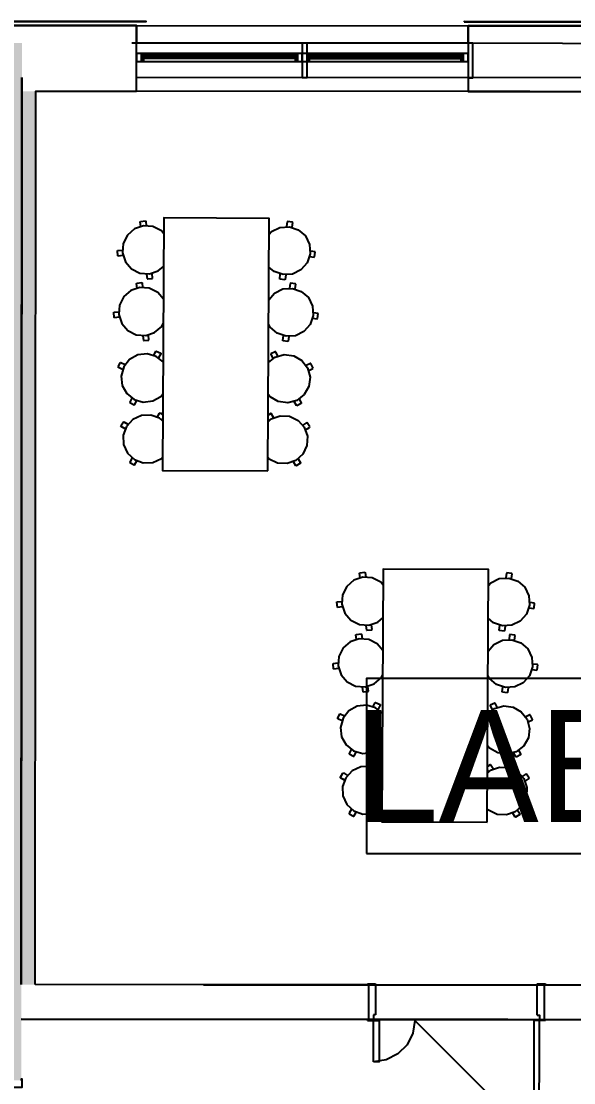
# Model space of a CAD drawing. Header units: metres. Extents: x 2.3 to 42.8, y 0.9 to 31.9.
# Drawn here: x 34.266 to 35.84, y 10.596 to 13.625 of the extents above; entities that cross this region are included whole.
import ezdxf

# ---------------------------------------------------------------- set-up
doc = ezdxf.new("R2010")
doc.units = ezdxf.units.M
for name, color, linetype in [('ARREDI', 9, 'Continuous'), ('INFISSI_VETRATE', 4, 'Continuous'), ('PARETI_STRUTTURE', 7, 'Continuous'), ('PILASTRI_SETTI', 8, 'Continuous'), ('WAYFINDING_RIQUADRI', 7, 'Continuous'), ('WAYFINDING_TESTI', 7, 'Continuous')]:
    doc.layers.add(name, color=color, linetype=linetype)

msp = doc.modelspace()

# ---------------------------------------------------------------- linework, layer by layer
at = {"layer": 'ARREDI'}
for points in [[(34.1696, 13.6242), (34.6223, 13.6238), (34.6223, 13.6242), (34.1696, 13.6245)], [(35.5279, 13.6231), (35.9807, 13.6228), (35.9807, 13.6232), (35.5279, 13.6235)], [(34.6082, 13.51), (34.6082, 13.5315), (34.6153, 13.5315), (34.6153, 13.5329), (34.5943, 13.5329), (34.5943, 13.51)], [(34.6082, 13.51), (34.615, 13.51), (34.615, 13.5169), (34.6082, 13.5169)], [(34.6153, 13.5275), (34.6102, 13.5275), (34.6102, 13.5213), (34.6153, 13.5212)], [(34.6111, 13.5315), (34.6111, 13.5299), (34.615, 13.5299), (34.615, 13.5315)], [(34.615, 13.5189), (34.6117, 13.5189), (34.6117, 13.5169), (34.615, 13.5169)], [(35.0458, 13.5272), (35.0458, 13.5209), (35.051, 13.5209), (35.051, 13.5272)], [(35.0529, 13.5097), (35.0668, 13.5097), (35.0668, 13.5325), (35.0459, 13.5325), (35.0459, 13.5312), (35.0529, 13.5312)], [(35.0501, 13.5312), (35.0461, 13.5312), (35.0461, 13.5296), (35.0501, 13.5296)], [(35.0461, 13.5186), (35.0461, 13.5166), (35.0494, 13.5166), (35.0494, 13.5186)], [(35.0529, 13.5097), (35.0529, 13.5166), (35.0461, 13.5166), (35.0461, 13.5097)], [(35.0807, 13.5097), (35.0807, 13.5312), (35.0878, 13.5312), (35.0878, 13.5325), (35.0668, 13.5325), (35.0668, 13.5097)], [(35.0807, 13.5097), (35.0875, 13.5097), (35.0875, 13.5166), (35.0807, 13.5166)], [(35.0878, 13.5272), (35.0827, 13.5272), (35.0827, 13.5209), (35.0878, 13.5209)], [(35.0835, 13.5312), (35.0835, 13.5296), (35.0875, 13.5296), (35.0875, 13.5312)], [(35.0875, 13.5185), (35.0842, 13.5185), (35.0842, 13.5166), (35.0875, 13.5166)], [(35.5254, 13.5093), (35.5393, 13.5093), (35.5393, 13.5322), (35.5183, 13.5322), (35.5183, 13.5308), (35.5254, 13.5308)], [(35.5183, 13.5269), (35.5183, 13.5206), (35.5234, 13.5206), (35.5235, 13.5269)], [(35.5226, 13.5308), (35.5186, 13.5308), (35.5186, 13.5292), (35.5226, 13.5292)], [(35.5186, 13.5182), (35.5186, 13.5163), (35.5219, 13.5163), (35.5219, 13.5182)], [(35.5254, 13.5093), (35.5254, 13.5163), (35.5186, 13.5163), (35.5186, 13.5093)], [(34.9684, 12.3417), (34.9723, 13.0622), (34.6723, 13.0638), (34.6684, 12.3433)], [(35.5937, 11.3395), (35.5975, 12.06), (35.2975, 12.0616), (35.2936, 11.3411)]]:
    msp.add_lwpolyline(points, close=True, dxfattribs=at)
for points in [[(34.605, 13.0524), (34.6057, 13.0533)], [(34.6066, 13.0391), (34.605, 13.0524)], [(34.6057, 13.0533), (34.6198, 13.055)], [(34.6198, 13.055), (34.6207, 13.0543)], [(34.6207, 13.0543), (34.6223, 13.041)], [(35.0238, 13.0522), (35.0221, 13.0389)], [(35.0247, 13.0528), (35.0238, 13.0522)], [(35.0387, 13.051), (35.0247, 13.0528)], [(34.672, 13.0184), (34.6652, 13.0263), (34.6412, 13.0385), (34.6144, 13.0405), (34.5889, 13.0321), (34.5685, 13.0146), (34.5563, 12.9906), (34.5543, 12.9638)], [(34.972, 13.0168), (34.979, 13.0246), (35.0031, 13.0365), (35.0299, 13.0383), (35.0554, 13.0296), (35.0756, 13.0119), (35.0875, 12.9878), (35.0892, 12.961)], [(35.0377, 13.0368), (35.0394, 13.0501)], [(35.0394, 13.0501), (35.0387, 13.051)], [(34.5398, 12.9692), (34.5404, 12.9701)], [(34.5415, 12.9551), (34.5398, 12.9692)], [(34.5404, 12.9701), (34.5538, 12.9717)], [(34.5543, 12.9638), (34.5626, 12.9383), (34.5802, 12.9179), (34.6041, 12.9057), (34.631, 12.9037), (34.6565, 12.9121), (34.6715, 12.925)], [(35.1031, 12.9671), (35.0898, 12.9688)], [(35.1019, 12.9521), (35.1038, 12.9662)], [(35.1038, 12.9662), (35.1031, 12.9671)], [(34.5423, 12.9545), (34.5415, 12.9551)], [(34.5557, 12.9561), (34.5423, 12.9545)], [(35.0892, 12.961), (35.0806, 12.9355), (35.0628, 12.9153), (35.0387, 12.9034), (35.0119, 12.9017), (34.9864, 12.9103), (34.9715, 12.9234)], [(35.0878, 12.9532), (35.101, 12.9515)], [(35.101, 12.9515), (35.1019, 12.9521)], [(34.6231, 12.9032), (34.6247, 12.8899)], [(34.6403, 12.8918), (34.6387, 12.9051)], [(35.0024, 12.8898), (35.0042, 12.9031)], [(35.0198, 12.9011), (35.018, 12.8878)], [(34.5945, 12.8767), (34.5952, 12.8775)], [(34.5962, 12.8633), (34.5945, 12.8767)], [(34.5952, 12.8775), (34.6093, 12.8792)], [(34.6093, 12.8792), (34.6102, 12.8785)], [(34.6102, 12.8785), (34.6118, 12.8652)], [(34.6247, 12.8899), (34.6255, 12.8892)], [(34.6255, 12.8892), (34.6396, 12.8909)], [(34.6396, 12.8909), (34.6403, 12.8918)], [(35.0031, 12.889), (35.0024, 12.8898)], [(35.0171, 12.8871), (35.0031, 12.8889)], [(35.018, 12.8878), (35.0171, 12.8871)], [(35.0324, 12.8763), (35.0306, 12.863)], [(35.0333, 12.877), (35.0324, 12.8763)], [(35.0473, 12.8751), (35.0333, 12.877)], [(35.0463, 12.8609), (35.048, 12.8742)], [(35.048, 12.8742), (35.0473, 12.8751)], [(34.671, 12.8316), (34.6547, 12.8505), (34.6307, 12.8627), (34.6039, 12.8647), (34.5784, 12.8564), (34.558, 12.8388), (34.5458, 12.8149), (34.5438, 12.7881)], [(34.9711, 12.8299), (34.9876, 12.8488), (35.0117, 12.8607), (35.0385, 12.8624), (35.064, 12.8538), (35.0842, 12.836), (35.0961, 12.8119), (35.0978, 12.7851)], [(34.5293, 12.7934), (34.53, 12.7943)], [(34.531, 12.7794), (34.5293, 12.7934)], [(34.53, 12.7943), (34.5433, 12.7959)], [(34.5452, 12.7803), (34.5319, 12.7787)], [(34.5438, 12.7881), (34.5522, 12.7625), (34.5697, 12.7421), (34.5937, 12.73), (34.6205, 12.7279), (34.646, 12.7363), (34.6664, 12.7538), (34.6707, 12.7622)], [(35.0978, 12.7851), (35.0892, 12.7596), (35.0714, 12.7394), (35.0473, 12.7275), (35.0205, 12.7258), (34.995, 12.7344), (34.9748, 12.7522), (34.9707, 12.7606)], [(35.1117, 12.7912), (35.0984, 12.793)], [(35.1105, 12.7763), (35.1124, 12.7903)], [(35.1124, 12.7903), (35.1117, 12.7912)], [(34.5319, 12.7787), (34.531, 12.7794)], [(35.0963, 12.7773), (35.1096, 12.7756)], [(35.1096, 12.7756), (35.1105, 12.7763)], [(34.6126, 12.7274), (34.6142, 12.7141)], [(34.6298, 12.716), (34.6282, 12.7293)], [(35.011, 12.714), (35.0128, 12.7273)], [(35.0284, 12.7252), (35.0266, 12.7119)], [(34.6142, 12.7141), (34.6151, 12.7134)], [(34.6151, 12.7134), (34.6291, 12.7151)], [(34.6291, 12.7151), (34.6298, 12.716)], [(35.0117, 12.7131), (35.011, 12.714)], [(35.0257, 12.7112), (35.0117, 12.7131)], [(35.0266, 12.7119), (35.0257, 12.7112)], [(34.6701, 12.6528), (34.6507, 12.6681), (34.6248, 12.6755), (34.5981, 12.6724), (34.5746, 12.6593), (34.5579, 12.6382)], [(34.6434, 12.6713), (34.6495, 12.6833)], [(34.6495, 12.6833), (34.6506, 12.6836)], [(34.6506, 12.6836), (34.6632, 12.6772)], [(34.6636, 12.6761), (34.6574, 12.6642)], [(34.6632, 12.6772), (34.6636, 12.6761)], [(34.9701, 12.6512), (34.9897, 12.6663), (35.0156, 12.6734), (35.0423, 12.67), (35.0656, 12.6567), (35.0821, 12.6354)], [(34.9772, 12.6755), (34.9769, 12.6744)], [(34.9769, 12.6744), (34.9829, 12.6624)], [(34.9899, 12.6818), (34.9772, 12.6755)], [(34.991, 12.6815), (34.9899, 12.6818)], [(34.9969, 12.6694), (34.991, 12.6814)], [(34.5424, 12.6382), (34.5489, 12.6508)], [(34.5428, 12.6371), (34.5424, 12.6382)], [(34.5547, 12.631), (34.5428, 12.6371)], [(34.5489, 12.6508), (34.55, 12.6511)], [(34.55, 12.6511), (34.5619, 12.645)], [(34.5579, 12.6382), (34.5506, 12.6123), (34.5537, 12.5856), (34.5668, 12.5622), (34.5879, 12.5455), (34.6137, 12.5381), (34.6404, 12.5412), (34.6639, 12.5543), (34.6696, 12.5615)], [(35.0821, 12.6354), (35.0892, 12.6095), (35.0858, 12.5828), (35.0724, 12.5595), (35.0512, 12.543), (35.0252, 12.5359), (34.9985, 12.5393), (34.9752, 12.5527), (34.9696, 12.5599)], [(35.0902, 12.6482), (35.0782, 12.6423)], [(35.0852, 12.6282), (35.0972, 12.6341)], [(35.0912, 12.6479), (35.0902, 12.6482)], [(35.0976, 12.6352), (35.0912, 12.6479)], [(35.0972, 12.6341), (35.0976, 12.6352)], [(34.581, 12.5495), (34.5749, 12.5375)], [(34.5749, 12.5375), (34.5753, 12.5365)], [(34.589, 12.5304), (34.5951, 12.5423)], [(35.0499, 12.5279), (35.0439, 12.5399)], [(35.058, 12.5469), (35.064, 12.5349)], [(34.5753, 12.5365), (34.5879, 12.53)], [(34.5879, 12.53), (34.589, 12.5304)], [(34.6533, 12.4955), (34.6603, 12.5069)], [(34.6603, 12.5069), (34.6614, 12.5072)], [(34.6614, 12.5072), (34.6693, 12.5024)], [(35.051, 12.5275), (35.0499, 12.5279)], [(35.0636, 12.5339), (35.051, 12.5275)], [(35.064, 12.5349), (35.0637, 12.5339)], [(34.5501, 12.4699), (34.5575, 12.482)], [(34.5575, 12.482), (34.5586, 12.4822)], [(34.5586, 12.4822), (34.5701, 12.4753)], [(34.6692, 12.4836), (34.6603, 12.4918), (34.635, 12.501), (34.6082, 12.4999), (34.5838, 12.4886), (34.5656, 12.4688)], [(34.6692, 12.4913), (34.6668, 12.4873)], [(34.9692, 12.482), (34.9782, 12.4901), (35.0035, 12.499), (35.0304, 12.4976), (35.0546, 12.486), (35.0726, 12.4661)], [(34.9692, 12.4897), (34.9717, 12.4857)], [(34.9773, 12.5055), (34.9693, 12.5008)], [(34.9783, 12.5052), (34.9773, 12.5055)], [(34.9852, 12.4937), (34.9783, 12.5052)], [(35.0798, 12.4795), (35.0682, 12.4726)], [(35.0808, 12.4792), (35.0797, 12.4795)], [(35.0881, 12.467), (35.0808, 12.4792)], [(34.5504, 12.4688), (34.5501, 12.4699)], [(34.5619, 12.4618), (34.5504, 12.4688)], [(34.5656, 12.4688), (34.5563, 12.4435), (34.5575, 12.4167), (34.5688, 12.3923), (34.5886, 12.3741), (34.6138, 12.3648), (34.6407, 12.366), (34.6651, 12.3773), (34.6686, 12.3812)], [(35.0726, 12.4661), (35.0816, 12.4407), (35.0802, 12.4139), (35.0686, 12.3896), (35.0486, 12.3716), (35.0233, 12.3626), (34.9964, 12.3641), (34.9722, 12.3756), (34.9687, 12.3796)], [(35.0763, 12.4591), (35.0878, 12.4659)], [(35.0878, 12.4659), (35.0881, 12.467)], [(34.5821, 12.3786), (34.5751, 12.3671)], [(34.5751, 12.3671), (34.5754, 12.366)], [(34.5754, 12.366), (34.5875, 12.3587)], [(34.5875, 12.3587), (34.5885, 12.3589)], [(34.5885, 12.3589), (34.5955, 12.3704)], [(35.0485, 12.3565), (35.0416, 12.368)], [(35.0496, 12.3562), (35.0485, 12.3565)], [(35.0617, 12.3634), (35.0496, 12.3562)], [(35.0552, 12.376), (35.062, 12.3645)], [(35.062, 12.3645), (35.0617, 12.3634)], [(35.2309, 12.0511), (35.245, 12.0528)], [(35.245, 12.0528), (35.2459, 12.0521)], [(35.2973, 12.0162), (35.2904, 12.0241), (35.2664, 12.0363), (35.2396, 12.0383), (35.2141, 12.03), (35.1937, 12.0124), (35.1815, 11.9885), (35.1795, 11.9616)], [(35.2302, 12.0503), (35.2309, 12.0511)], [(35.2319, 12.0369), (35.2302, 12.0503)], [(35.2459, 12.0521), (35.2475, 12.0388)], [(35.5973, 12.0146), (35.6042, 12.0225), (35.6283, 12.0344), (35.6551, 12.0361), (35.6806, 12.0275), (35.7008, 12.0097), (35.7127, 11.9856), (35.7144, 11.9588)], [(35.649, 12.05), (35.6473, 12.0367)], [(35.6499, 12.0507), (35.649, 12.05)], [(35.664, 12.0488), (35.6499, 12.0507)], [(35.6629, 12.0346), (35.6646, 12.0479)], [(35.6646, 12.0479), (35.664, 12.0488)], [(35.165, 11.967), (35.1657, 11.9679)], [(35.1667, 11.953), (35.165, 11.967)], [(35.1657, 11.9679), (35.179, 11.9695)], [(35.7283, 11.9649), (35.715, 11.9667)], [(35.7272, 11.95), (35.729, 11.964)], [(35.729, 11.964), (35.7283, 11.9649)], [(35.1676, 11.9523), (35.1667, 11.953)], [(35.1809, 11.9539), (35.1676, 11.9523)], [(35.1795, 11.9617), (35.1879, 11.9361), (35.2054, 11.9157), (35.2294, 11.9036), (35.2562, 11.9015), (35.2817, 11.9099), (35.2968, 11.9228)], [(35.7144, 11.9588), (35.7058, 11.9333), (35.6881, 11.9131), (35.664, 11.9012), (35.6371, 11.8995), (35.6117, 11.9081), (35.5968, 11.9212)], [(35.713, 11.951), (35.7263, 11.9493)], [(35.7263, 11.9493), (35.7272, 11.95)], [(35.2655, 11.8896), (35.2639, 11.9029)], [(35.2198, 11.8745), (35.2205, 11.8754)], [(35.2214, 11.8612), (35.2198, 11.8745)], [(35.2205, 11.8754), (35.2345, 11.877)], [(35.2345, 11.8771), (35.2354, 11.8764)], [(35.2354, 11.8764), (35.237, 11.863)], [(35.2483, 11.901), (35.2499, 11.8877)], [(35.2499, 11.8877), (35.2508, 11.887)], [(35.2508, 11.887), (35.2648, 11.8887)], [(35.2649, 11.8887), (35.2655, 11.8896)], [(35.6276, 11.8877), (35.6294, 11.901)], [(35.6283, 11.8868), (35.6276, 11.8877)], [(35.6424, 11.8849), (35.6283, 11.8868)], [(35.6433, 11.8856), (35.6424, 11.8849)], [(35.645, 11.8989), (35.6433, 11.8856)], [(35.6576, 11.8741), (35.6559, 11.8608)], [(35.6585, 11.8748), (35.6576, 11.8741)], [(35.6726, 11.8729), (35.6585, 11.8748)], [(35.6715, 11.8588), (35.6732, 11.872)], [(35.6732, 11.8721), (35.6726, 11.8729)], [(35.2963, 11.8294), (35.28, 11.8484), (35.256, 11.8605), (35.2292, 11.8626), (35.2036, 11.8542), (35.1832, 11.8367), (35.1711, 11.8127), (35.169, 11.7859)], [(35.5963, 11.8278), (35.6128, 11.8466), (35.6369, 11.8585), (35.6637, 11.8602), (35.6892, 11.8516), (35.7094, 11.8339), (35.7213, 11.8097), (35.723, 11.7829)], [(35.1545, 11.7913), (35.1552, 11.7921)], [(35.1562, 11.7772), (35.1545, 11.7913)], [(35.1552, 11.7921), (35.1685, 11.7938)], [(35.169, 11.7859), (35.1774, 11.7603), (35.1949, 11.7399), (35.2189, 11.7278), (35.2457, 11.7257), (35.2712, 11.7341), (35.2917, 11.7516), (35.2959, 11.76)], [(35.723, 11.7829), (35.7144, 11.7575), (35.6967, 11.7373), (35.6726, 11.7254), (35.6457, 11.7236), (35.6203, 11.7323), (35.6001, 11.75), (35.5959, 11.7584)], [(35.7369, 11.789), (35.7236, 11.7908)], [(35.7358, 11.7741), (35.7376, 11.7882)], [(35.7376, 11.7882), (35.7369, 11.789)], [(35.1571, 11.7765), (35.1562, 11.7772)], [(35.1704, 11.7781), (35.1571, 11.7765)], [(35.7216, 11.7752), (35.7349, 11.7734)], [(35.7349, 11.7734), (35.7358, 11.7741)], [(35.2378, 11.7252), (35.2394, 11.7119)], [(35.2551, 11.7138), (35.2535, 11.7271)], [(35.6362, 11.7118), (35.638, 11.7251)], [(35.6536, 11.723), (35.6519, 11.7097)], [(35.2394, 11.7119), (35.2403, 11.7113)], [(35.2403, 11.7112), (35.2544, 11.7129)], [(35.2544, 11.7129), (35.2551, 11.7138)], [(35.6369, 11.7109), (35.6362, 11.7118)], [(35.651, 11.7091), (35.6369, 11.7109)], [(35.6519, 11.7097), (35.651, 11.7091)], [(35.2953, 11.6506), (35.2759, 11.666), (35.25, 11.6733), (35.2233, 11.6702), (35.1998, 11.6571), (35.1832, 11.636)], [(35.2687, 11.6692), (35.2748, 11.6811)], [(35.2748, 11.6811), (35.2758, 11.6814)], [(35.2758, 11.6814), (35.2884, 11.675)], [(35.2888, 11.6739), (35.2827, 11.662)], [(35.2884, 11.675), (35.2888, 11.6739)], [(35.5953, 11.649), (35.6149, 11.6642), (35.6409, 11.6712), (35.6675, 11.6678), (35.6909, 11.6545), (35.7073, 11.6332)], [(35.6025, 11.6733), (35.6021, 11.6723)], [(35.6021, 11.6723), (35.6081, 11.6603)], [(35.6151, 11.6796), (35.6025, 11.6733)], [(35.6162, 11.6793), (35.6151, 11.6796)], [(35.6222, 11.6673), (35.6162, 11.6793)], [(35.1677, 11.636), (35.1741, 11.6486)], [(35.168, 11.6349), (35.1677, 11.636)], [(35.18, 11.6288), (35.168, 11.6349)], [(35.1741, 11.6486), (35.1752, 11.649)], [(35.1752, 11.6489), (35.1871, 11.6428)], [(35.1832, 11.636), (35.1758, 11.6102), (35.1789, 11.5835), (35.192, 11.56), (35.2131, 11.5433), (35.239, 11.536), (35.2657, 11.5391), (35.2891, 11.5522), (35.2948, 11.5593)], [(35.7073, 11.6332), (35.7144, 11.6073), (35.711, 11.5806), (35.6977, 11.5573), (35.6764, 11.5408), (35.6504, 11.5338), (35.6238, 11.5371), (35.6004, 11.5505), (35.5948, 11.5577)], [(35.7154, 11.6461), (35.7034, 11.6401)], [(35.7104, 11.626), (35.7224, 11.632)], [(35.7165, 11.6457), (35.7154, 11.6461)], [(35.7228, 11.633), (35.7165, 11.6457)], [(35.7224, 11.632), (35.7228, 11.633)], [(35.2063, 11.5473), (35.2002, 11.5354)], [(35.2142, 11.5282), (35.2203, 11.5401)], [(35.6832, 11.5447), (35.6892, 11.5327)], [(35.2002, 11.5354), (35.2005, 11.5343)], [(35.2005, 11.5343), (35.2131, 11.5278)], [(35.2131, 11.5278), (35.2142, 11.5282)], [(35.6751, 11.5257), (35.6691, 11.5377)], [(35.6762, 11.5254), (35.6751, 11.5257)], [(35.6889, 11.5317), (35.6762, 11.5254)], [(35.6892, 11.5327), (35.6889, 11.5317)], [(35.1754, 11.4677), (35.1827, 11.4798)], [(35.1827, 11.4798), (35.1838, 11.4801)], [(35.1838, 11.4801), (35.1953, 11.4731)], [(35.2944, 11.4814), (35.2855, 11.4896), (35.2602, 11.4988), (35.2334, 11.4977), (35.209, 11.4864), (35.1908, 11.4666)], [(35.2785, 11.4933), (35.2855, 11.5048)], [(35.2855, 11.5048), (35.2866, 11.505)], [(35.2866, 11.505), (35.2945, 11.5002)], [(35.2944, 11.4892), (35.292, 11.4851)], [(35.5944, 11.4798), (35.6034, 11.4879), (35.6288, 11.4969), (35.6556, 11.4955), (35.6799, 11.4839), (35.6979, 11.4639)], [(35.6025, 11.5033), (35.5945, 11.4986)], [(35.5945, 11.4876), (35.5969, 11.4835)], [(35.6036, 11.5031), (35.6025, 11.5033)], [(35.6104, 11.4915), (35.6036, 11.5031)], [(35.705, 11.4773), (35.6935, 11.4704)], [(35.7061, 11.477), (35.705, 11.4773)], [(35.1756, 11.4666), (35.1754, 11.4677)], [(35.1871, 11.4596), (35.1756, 11.4666)], [(35.1908, 11.4666), (35.1816, 11.4414), (35.1827, 11.4145), (35.194, 11.3901), (35.2138, 11.3719), (35.239, 11.3627), (35.2659, 11.3638), (35.2903, 11.3751), (35.2938, 11.379)], [(35.6979, 11.4639), (35.7068, 11.4385), (35.7054, 11.4117), (35.6938, 11.3874), (35.6739, 11.3694), (35.6485, 11.3605), (35.6217, 11.3619), (35.5974, 11.3735), (35.5939, 11.3774)], [(35.7015, 11.4569), (35.713, 11.4638)], [(35.7133, 11.4648), (35.7061, 11.477)], [(35.713, 11.4638), (35.7133, 11.4648)], [(35.2073, 11.3764), (35.2003, 11.3649)], [(35.2003, 11.3649), (35.2006, 11.3639)], [(35.2006, 11.3639), (35.2127, 11.3565)], [(35.2127, 11.3565), (35.2138, 11.3568)], [(35.2138, 11.3567), (35.2207, 11.3682)], [(35.6737, 11.3543), (35.6669, 11.3658)], [(35.687, 11.3613), (35.6748, 11.354)], [(35.6804, 11.3739), (35.6873, 11.3623)], [(35.6873, 11.3623), (35.687, 11.3613)], [(35.6748, 11.354), (35.6737, 11.3543)]]:
    msp.add_lwpolyline(points, dxfattribs=at)
at = {"layer": 'INFISSI_VETRATE'}
for points in [[(34.6146, 13.5189), (34.6169, 13.5212)], [(34.6232, 13.5275), (34.6256, 13.5299)], [(34.6424, 13.5189), (34.6448, 13.5212)], [(34.6511, 13.5275), (34.6534, 13.5299)], [(34.6702, 13.5188), (34.6726, 13.5212)], [(34.6789, 13.5275), (34.6812, 13.5299)], [(34.698, 13.5188), (34.7004, 13.5212)], [(34.7067, 13.5275), (34.7091, 13.5298)], [(34.7259, 13.5188), (34.7282, 13.5212)], [(34.7345, 13.5275), (34.7369, 13.5298)], [(34.7537, 13.5188), (34.756, 13.5211)], [(34.7623, 13.5274), (34.7647, 13.5298)], [(34.7815, 13.5188), (34.7839, 13.5211)], [(34.7902, 13.5274), (34.7925, 13.5298)], [(34.8093, 13.5187), (34.8117, 13.5211)], [(34.818, 13.5274), (34.8203, 13.5298)], [(34.8371, 13.5187), (34.8395, 13.5211)], [(34.8458, 13.5274), (34.8482, 13.5297)], [(34.865, 13.5187), (34.8673, 13.5211)], [(34.8736, 13.5274), (34.876, 13.5297)], [(34.8928, 13.5187), (34.8951, 13.521)], [(34.9014, 13.5273), (34.9038, 13.5297)], [(34.9206, 13.5187), (34.923, 13.521)], [(34.9293, 13.5273), (34.9316, 13.5297)], [(34.9484, 13.5186), (34.9508, 13.521)], [(34.9571, 13.5273), (34.9594, 13.5297)], [(34.9762, 13.5186), (34.9786, 13.521)], [(34.9849, 13.5273), (34.9873, 13.5296)], [(35.0041, 13.5186), (35.0064, 13.521)], [(35.0127, 13.5273), (35.0151, 13.5296)], [(35.0319, 13.5186), (35.0342, 13.5209)], [(35.0405, 13.5272), (35.0429, 13.5296)], [(35.0875, 13.5185), (35.0899, 13.5209)], [(35.0962, 13.5272), (35.0985, 13.5296)], [(35.1153, 13.5185), (35.1177, 13.5209)], [(35.124, 13.5272), (35.1264, 13.5295)], [(35.1432, 13.5185), (35.1455, 13.5209)], [(35.1518, 13.5271), (35.1542, 13.5295)], [(35.171, 13.5185), (35.1733, 13.5208)], [(35.1796, 13.5271), (35.182, 13.5295)], [(35.1988, 13.5185), (35.2012, 13.5208)], [(35.2075, 13.5271), (35.2098, 13.5295)], [(35.2266, 13.5184), (35.229, 13.5208)], [(35.2353, 13.5271), (35.2376, 13.5294)], [(35.2544, 13.5184), (35.2568, 13.5208)], [(35.2631, 13.5271), (35.2655, 13.5294)], [(35.2823, 13.5184), (35.2846, 13.5207)], [(35.2909, 13.527), (35.2933, 13.5294)], [(35.3101, 13.5184), (35.3125, 13.5207)], [(35.3187, 13.527), (35.3211, 13.5294)], [(35.3379, 13.5183), (35.3403, 13.5207)], [(35.3466, 13.527), (35.3489, 13.5294)], [(35.3657, 13.5183), (35.3681, 13.5207)], [(35.3744, 13.527), (35.3767, 13.5293)], [(35.3936, 13.5183), (35.3959, 13.5207)], [(35.4022, 13.527), (35.4046, 13.5293)], [(35.4214, 13.5183), (35.4237, 13.5206)], [(35.43, 13.5269), (35.4324, 13.5293)], [(35.4492, 13.5183), (35.4516, 13.5206)], [(35.4579, 13.5269), (35.4602, 13.5293)], [(35.477, 13.5182), (35.4794, 13.5206)], [(35.4857, 13.5269), (35.488, 13.5293)], [(35.5048, 13.5182), (35.5072, 13.5206)], [(35.5135, 13.5269), (35.5159, 13.5292)]]:
    msp.add_lwpolyline(points, dxfattribs=at)
at = {"layer": 'PARETI_STRUTTURE'}
for points in [[(34.1121, 13.6124), (34.5944, 13.612), (35.5394, 13.6113), (35.9725, 13.611), (36.4449, 13.6106), (36.8761, 13.6103), (37.3486, 13.61)], [(34.5943, 13.5616), (34.5944, 13.612), (34.1695, 13.6123)], [(35.9725, 13.611), (35.5394, 13.6113), (35.5393, 13.5617)], [(35.5393, 13.5609), (35.5394, 13.6113), (35.5393, 13.5617)], [(34.8306, 13.5622), (34.5806, 13.5624)], [(34.5943, 13.464), (34.5943, 13.5624)], [(41.8765, 13.5562), (34.5943, 13.5616)], [(35.0806, 13.562), (34.8306, 13.5622)], [(35.3031, 13.5619), (35.0531, 13.5621)], [(35.5531, 13.5617), (35.3031, 13.5619)], [(35.5393, 13.5617), (35.5393, 13.5322)], [(34.6147, 13.5329), (34.5943, 13.5329)], [(34.5943, 13.51), (34.6147, 13.51)], [(34.615, 13.51), (35.0461, 13.5097)], [(34.6153, 13.5329), (35.0458, 13.5325)], [(35.0458, 13.5325), (34.6153, 13.5329)], [(34.6153, 13.51), (35.0458, 13.5097)], [(35.0668, 13.5325), (35.0459, 13.5325)], [(35.0461, 13.5097), (35.0668, 13.5097)], [(35.0806, 13.5325), (35.0878, 13.5325), (35.5183, 13.5322)], [(35.0806, 13.5097), (35.0875, 13.5097)], [(35.0875, 13.5097), (35.5186, 13.5094)], [(35.5183, 13.5322), (35.0878, 13.5325)], [(35.0878, 13.5097), (35.5183, 13.5094)], [(35.5393, 13.5322), (35.5183, 13.5322)], [(35.5186, 13.5094), (35.5393, 13.5093)], [(35.5393, 13.5093), (35.5392, 13.4633)], [(34.266, 10.8763), (34.2679, 13.4642)], [(34.2679, 13.4642), (34.2678, 13.4248)], [(34.3053, 10.8763), (34.3072, 13.4248), (34.5943, 13.4246), (34.5943, 13.464)], [(37.3485, 13.4619), (34.5943, 13.464)], [(35.5392, 13.4633), (35.5392, 13.4239), (35.9723, 13.4236), (35.9724, 13.463)], [(34.2678, 13.4248), (34.2659, 10.8763)], [(34.3053, 10.8763), (34.3072, 13.4248)], [(36.8366, 13.4229), (34.5942, 13.4246)], [(34.2659, 10.7779), (35.2561, 10.7771), (35.2562, 10.8756), (34.3053, 10.8763)], [(34.7856, 10.8759), (36.8366, 10.8744)], [(35.2522, 10.8787), (35.2759, 10.8787)], [(35.2522, 10.8756), (35.2522, 10.8787)], [(35.2562, 10.8756), (35.2523, 10.8756)], [(35.2561, 10.7771), (35.2562, 10.8756)], [(35.2759, 10.8787), (35.2758, 10.7897)], [(35.2759, 10.8756), (35.7365, 10.8752)], [(35.7365, 10.8784), (35.7602, 10.8783)], [(35.7365, 10.7894), (35.7365, 10.8784)], [(37.4434, 10.8739), (35.7562, 10.8752), (35.7562, 10.7768)], [(35.7602, 10.8752), (35.7562, 10.8752)], [(35.7562, 10.8752), (35.7562, 10.7768)], [(35.7562, 10.7768), (37.5477, 10.7754), (37.5477, 10.8739)], [(35.7602, 10.8783), (35.7602, 10.8752)], [(35.7365, 10.7894), (35.7424, 10.7894), (35.7424, 10.7736), (35.7266, 10.7736), (35.7264, 10.4193), (35.7421, 10.4193), (35.388, 10.7739), (35.3822, 10.7374), (35.3654, 10.7045), (35.3392, 10.6784), (35.3063, 10.6616), (35.2698, 10.6559)], [(35.2699, 10.7897), (35.2699, 10.774)], [(35.2758, 10.7897), (35.2699, 10.7897)], [(35.2699, 10.7771), (39.8144, 10.7737), (34.2659, 10.7779)], [(35.2522, 10.7771), (35.2561, 10.7771)], [(35.2522, 10.774), (35.2522, 10.7771)], [(35.2522, 10.774), (35.2699, 10.774), (35.2856, 10.774), (35.2856, 10.6558), (35.2698, 10.6559)], [(35.2698, 10.6559), (35.2699, 10.774)], [(35.7421, 10.4193), (35.7424, 10.7736)], [(35.7601, 10.7736), (35.7424, 10.7736)], [(35.7562, 10.7768), (35.7601, 10.7768)], [(35.7601, 10.7768), (35.7601, 10.7736)], [(34.1642, 10.603), (34.1642, 10.5893), (34.1799, 10.5892), (34.1799, 10.5833), (34.2689, 10.5833), (34.2689, 10.6069), (34.2658, 10.6069), (34.2658, 10.603)]]:
    msp.add_lwpolyline(points, dxfattribs=at)
for points in [[(34.5944, 13.612), (34.5944, 13.5624)], [(35.0806, 13.562), (35.0668, 13.5621), (35.0668, 13.4636), (35.0805, 13.4636)], [(35.5531, 13.5617), (35.5393, 13.5617), (35.5392, 13.4633), (35.553, 13.4633)], [(35.0668, 13.5325), (34.5943, 13.5329), (34.5943, 13.51), (35.0668, 13.5097)], [(35.051, 13.5272), (34.6102, 13.5276), (34.6102, 13.5299), (35.051, 13.5296)], [(35.051, 13.5296), (34.6102, 13.5299), (34.6102, 13.5276), (35.051, 13.5272)], [(34.6102, 13.5189), (34.6102, 13.5213), (35.051, 13.5209), (35.051, 13.5186)], [(34.6102, 13.5213), (34.6102, 13.5189), (35.051, 13.5186), (35.051, 13.5209)], [(35.5393, 13.5322), (35.0668, 13.5325), (35.0668, 13.5097), (35.5393, 13.5093)], [(35.5234, 13.5269), (35.0827, 13.5272), (35.0827, 13.5296), (35.5234, 13.5292)], [(35.5235, 13.5292), (35.0827, 13.5296), (35.0827, 13.5272), (35.5235, 13.5269)], [(35.0827, 13.5185), (35.0827, 13.5209), (35.5234, 13.5206), (35.5234, 13.5182)], [(35.0827, 13.5209), (35.0827, 13.5185), (35.5234, 13.5182), (35.5234, 13.5206)]]:
    msp.add_lwpolyline(points, close=True, dxfattribs=at)
at = {"layer": 'PILASTRI_SETTI'}
for points in [[(34.2658, 10.603), (34.268, 13.5627), (34.1673, 10.603), (34.1695, 13.5627)], [(34.3053, 10.8763), (34.3072, 13.4248), (34.2659, 10.8763), (34.2678, 13.4249)]]:
    msp.add_solid(points, dxfattribs=at)
at = {"layer": 'WAYFINDING_RIQUADRI'}
msp.add_lwpolyline([(35.25, 11.25), (36.35, 11.25), (36.35, 11.75), (35.25, 11.75)], close=True, dxfattribs=at)

# ---------------------------------------------------------------- texts
at = {"layer": 'WAYFINDING_TESTI', "insert": (35.8, 11.5), "char_height": 0.32, "attachment_point": 5}
msp.add_mtext('LAB 2', dxfattribs=at)

doc.saveas('drawing.dxf')
